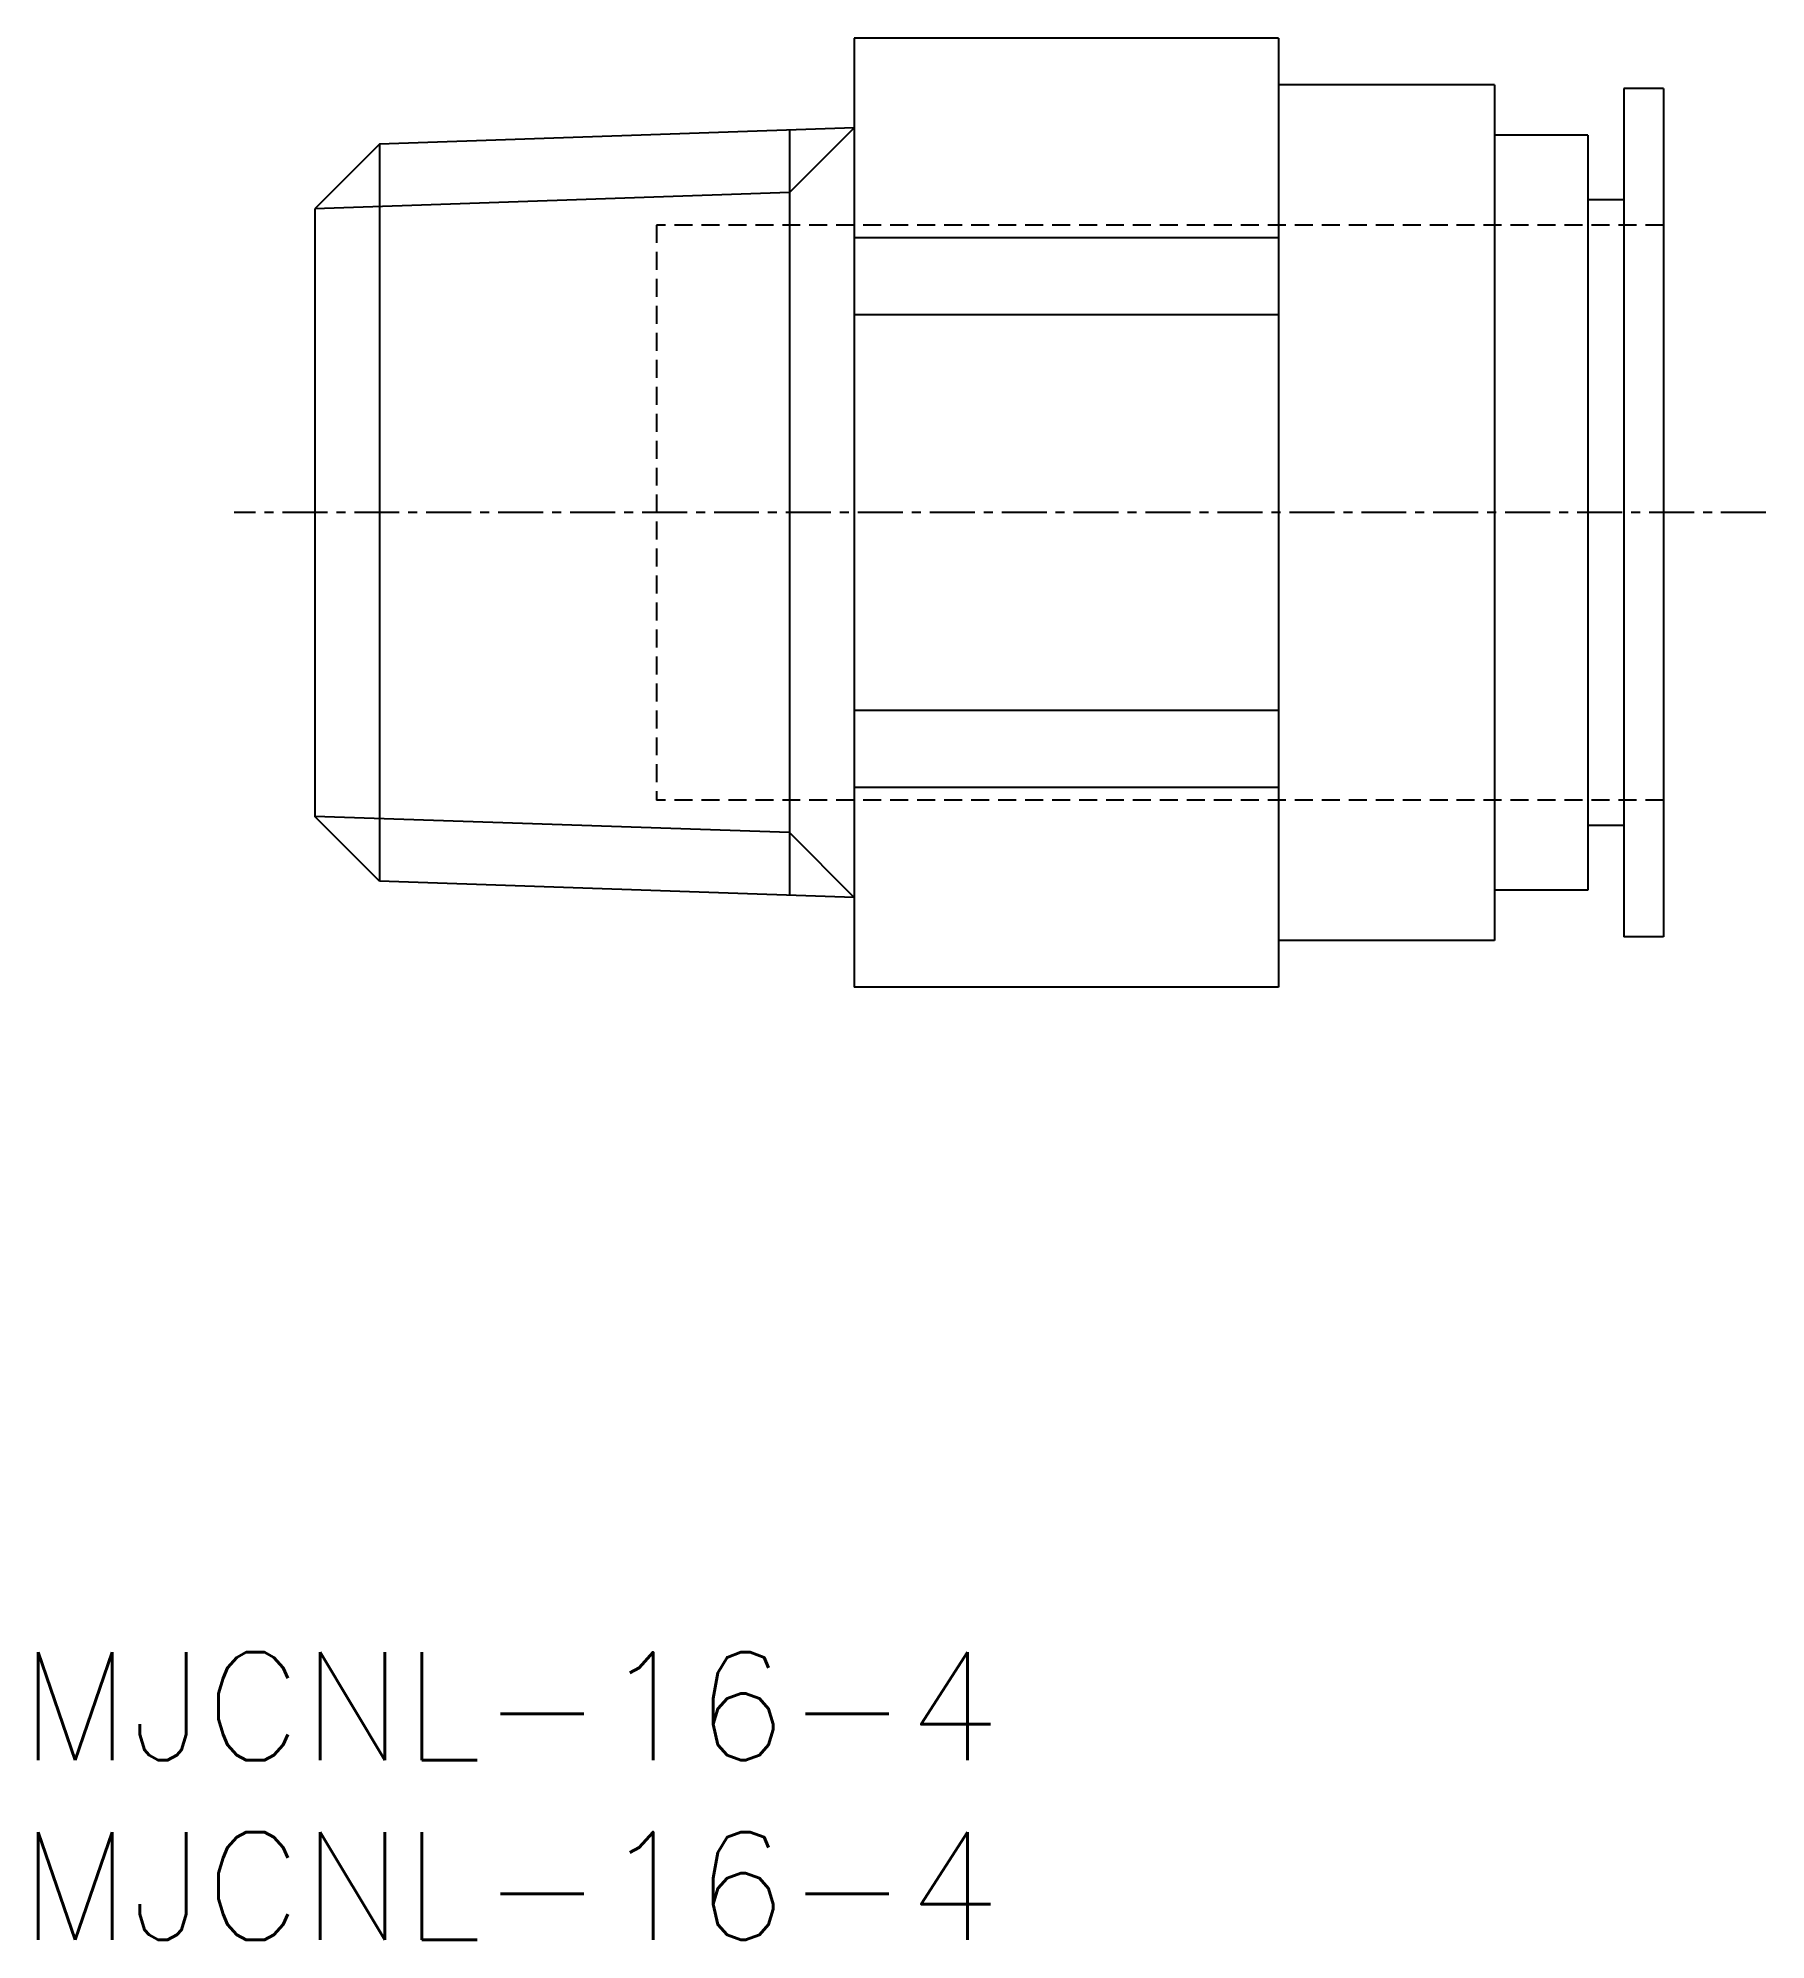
# Model space of a CAD drawing. Extents: x 0.5 to 48.6, y 0 to 52.9.
import ezdxf

# ---------------------------------------------------------------- set-up
doc = ezdxf.new("R2010")
doc.units = 0
doc.linetypes.add('CENTER', pattern=[2, 1.25, -0.25, 0.25, -0.25])
doc.linetypes.add('DASHED', pattern=[0.75, 0.5, -0.25])
doc.layers.get('0').update_dxf_attribs({"linetype": 'CONTINUOUS'})
doc.layers.add('CENTER', color=1, linetype='CENTER')
doc.styles.get("Standard").update_dxf_attribs({"font": 'txt.shx'})

# ---------------------------------------------------------------- blocks, each defined once
blk = doc.blocks.new('*U2')
at = {"color": 7, "linetype": 'CONTINUOUS'}
blk.add_text('MJCNL-16-4', height=3, dxfattribs=at).set_placement((0, 0))
blk = doc.blocks.new('*U3')
at = {"color": 7, "linetype": 'CONTINUOUS'}
blk.add_text('MJCNL-16-4', height=3, dxfattribs=at).set_placement((0, 5))

msp = doc.modelspace()

# ---------------------------------------------------------------- linework, layer by layer
at = {"color": 7, "linetype": 'CONTINUOUS'}
for p, q in [((35.01, 52.899), (23.21, 52.899)), ((23.21, 52.899), (23.21, 26.499)), ((35.01, 52.899), (35.01, 26.499)), ((41.01, 51.599), (35.01, 51.599)), ((41.01, 51.599), (41.01, 27.799)), ((45.71, 51.499), (44.61, 51.499)), ((44.61, 51.499), (44.61, 27.899)), ((45.71, 51.499), (45.71, 27.899)), ((23.21, 50.399), (10.01, 49.949)), ((21.41, 50.338), (21.41, 29.06)), ((10.01, 49.949), (8.21, 48.149)), ((10.01, 49.949), (10.01, 29.449)), ((43.61, 50.199), (41.01, 50.199)), ((43.61, 50.199), (43.61, 29.199)), ((8.21, 48.149), (8.21, 31.249)), ((44.61, 48.399), (43.61, 48.399)), ((35.01, 47.342), (23.21, 47.342)), ((35.01, 45.198), (23.21, 45.198)), ((35.01, 34.2), (23.21, 34.2)), ((35.01, 32.056), (23.21, 32.056)), ((10.01, 29.449), (8.21, 31.249)), ((44.61, 30.999), (43.61, 30.999)), ((23.21, 28.999), (10.01, 29.449)), ((43.61, 29.199), (41.01, 29.199)), ((41.01, 27.799), (35.01, 27.799)), ((45.71, 27.899), (44.61, 27.899)), ((35.01, 26.499), (23.21, 26.499))]:
    msp.add_line(p, q, dxfattribs=at)
at = {"color": 3, "linetype": 'CONTINUOUS'}
for p, q in [((23.21, 50.399), (21.41, 48.599)), ((21.41, 48.599), (8.21, 48.149)), ((21.41, 30.799), (8.21, 31.249)), ((23.21, 28.999), (21.41, 30.799))]:
    msp.add_line(p, q, dxfattribs=at)
at = {"color": 3, "linetype": 'DASHED'}
for p, q in [((45.71, 47.699), (17.71, 47.699)), ((17.71, 47.699), (17.71, 31.699)), ((45.71, 31.699), (17.71, 31.699))]:
    msp.add_line(p, q, dxfattribs=at)
at = {"layer": 'CENTER', "color": 1, "linetype": 'CENTER'}
msp.add_line((48.56, 39.699), (5.968, 39.699), dxfattribs=at)

# ---------------------------------------------------------------- block references
at = {"color": 7, "linetype": 'CONTINUOUS'}
for name in ['*U3', '*U2']:
    msp.add_blockref(name, (0, 0), dxfattribs=at)

doc.saveas('drawing.dxf')
